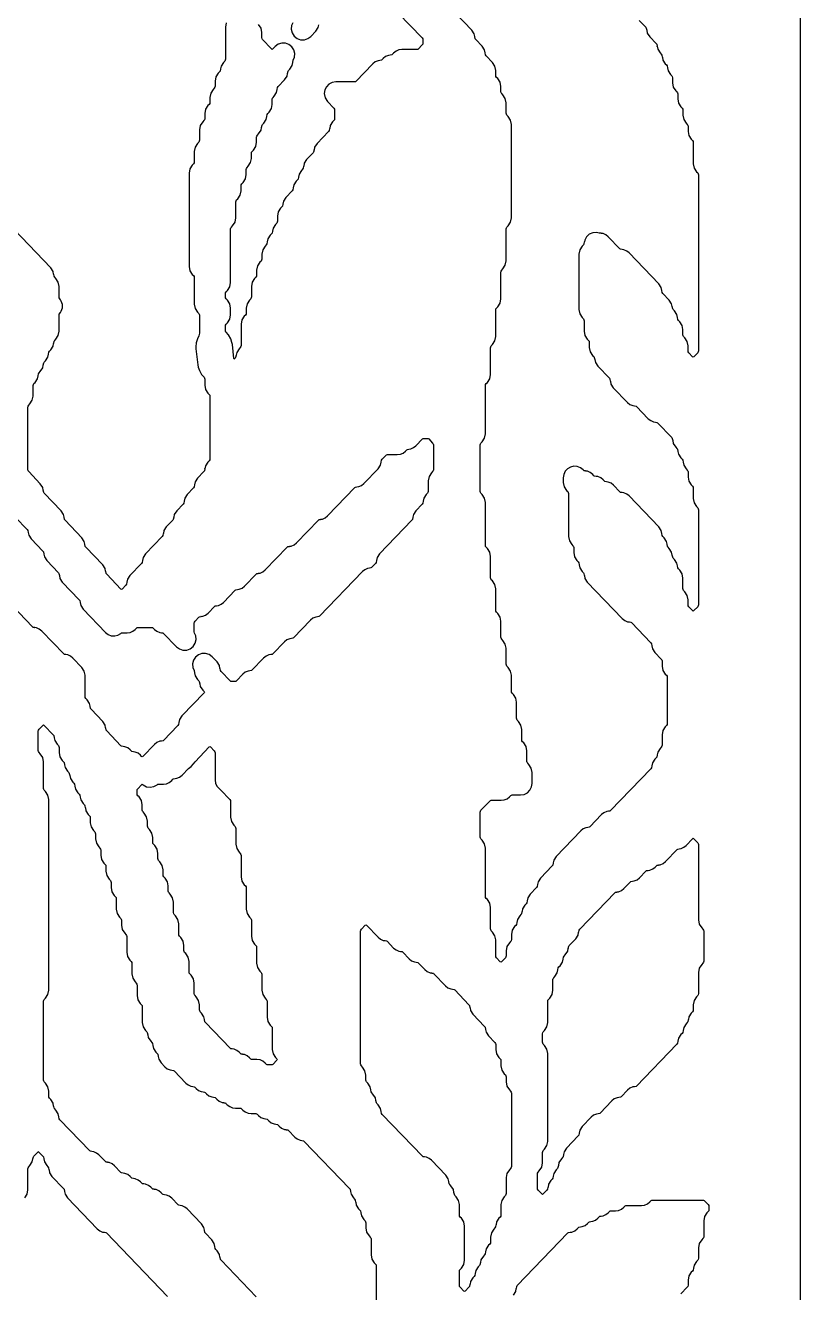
# Model space of a CAD drawing. Header units: millimetres. Extents: x 10 to 410, y 18 to 283.
# Drawn here: x 177.5 to 211.3, y 48.7 to 103.9 of the extents above; entities that cross this region are included whole.
import ezdxf

# ---------------------------------------------------------------- set-up
doc = ezdxf.new("R2010")
doc.units = ezdxf.units.MM
doc.layers.add('CUT', color=1, linetype='Continuous')

msp = doc.modelspace()

# ---------------------------------------------------------------- linework, layer by layer
at = {"layer": 'CUT'}
for points in [[(190.134, 21), (198.134, 21), (198.134, 24), (211.2679, 24), (211.2679, 144), (198.134, 144), (198.134, 147), (190.134, 147), (190.134, 144), (169.134, 144), (169.134, 147), (161.134, 147), (161.134, 144), (148, 144), (148, 24), (161.134, 24), (161.134, 21), (169.134, 21), (169.134, 24), (190.134, 24)], [(182.7628, 70.7107), (182.9245, 70.6861), (183.0854, 70.715), (183.2284, 70.7943), (183.2599, 70.8192), (183.2917, 70.8235), (183.4984, 70.8235), (183.6309, 70.8414), (183.7539, 70.8937), (183.8586, 70.9768), (183.9143, 71.0346), (183.9394, 71.0545), (184.0045, 71.0633), (184.0041, 71.0659), (184.0839, 71.0767), (184.2069, 71.129), (184.3116, 71.2121), (184.5939, 71.5052), (184.6512, 71.5507), (184.7154, 71.5901), (184.8133, 71.701), (184.877, 71.7993), (185.4952, 72.4415), (185.5232, 72.4625), (185.5511, 72.4415), (185.7164, 72.2699), (185.741, 72.2318), (185.7497, 72.1872), (185.7497, 71.0038), (185.772, 70.8559), (185.8371, 70.7213), (185.9391, 70.612), (185.9995, 70.5641), (186.3959, 70.1523), (186.4206, 70.1142), (186.4292, 70.0696), (186.4292, 69.378), (186.4655, 69.1911), (186.569, 69.0313), (186.6224, 68.9758), (186.6471, 68.9377), (186.6557, 68.8931), (186.6557, 68.2016), (186.692, 68.0146), (186.7955, 67.8548), (186.8489, 67.7993), (186.8736, 67.7612), (186.8822, 67.7167), (186.8822, 66.7898), (186.9185, 66.6029), (187.022, 66.443), (187.0754, 66.3876), (187.1001, 66.3495), (187.1087, 66.3049), (187.1087, 65.378), (187.145, 65.1911), (187.2485, 65.0313), (187.3019, 64.9758), (187.3266, 64.9377), (187.3352, 64.8931), (187.3352, 64.2016), (187.3715, 64.0146), (187.475, 63.8548), (187.5284, 63.7993), (187.5531, 63.7612), (187.5618, 63.7167), (187.5618, 63.0251), (187.598, 62.8381), (187.7015, 62.6783), (187.7549, 62.6228), (187.7796, 62.5848), (187.7883, 62.5402), (187.7883, 61.8486), (187.8245, 61.6617), (187.928, 61.5019), (187.9814, 61.4464), (188.0061, 61.4083), (188.0148, 61.3637), (188.0148, 60.6721), (188.051, 60.4852), (188.1546, 60.3254), (188.208, 60.2699), (188.2326, 60.2318), (188.2413, 60.1872), (188.2413, 59.2604), (188.2775, 59.0734), (188.3811, 58.9136), (188.4412, 58.8512), (188.4606, 58.8235), (188.4412, 58.7959), (188.2646, 58.6124), (188.2395, 58.5925), (188.2077, 58.5882), (188.0483, 58.5882), (188.0166, 58.5925), (187.9915, 58.6124), (187.9358, 58.6703), (187.831, 58.7533), (187.708, 58.8057), (187.5756, 58.8235), (187.3688, 58.8235), (187.3371, 58.8278), (187.312, 58.8477), (187.2563, 58.9056), (187.1515, 58.9886), (187.0285, 59.041), (186.9487, 59.0517), (186.9491, 59.0543), (186.8841, 59.0631), (186.8589, 59.083), (186.8032, 59.1409), (186.6985, 59.2239), (186.5755, 59.2763), (186.4957, 59.287), (186.496, 59.2896), (186.431, 59.2984), (186.4059, 59.3183), (185.33, 60.436), (185.3053, 60.4741), (185.2875, 60.5658), (185.2849, 60.5653), (185.2604, 60.6913), (185.1569, 60.8511), (185.1035, 60.9066), (185.0788, 60.9447), (185.0702, 60.9892), (185.0702, 61.2102), (185.0339, 61.3971), (184.9304, 61.557), (184.877, 61.6124), (184.8523, 61.6505), (184.8437, 61.6951), (184.8437, 62.1514), (184.8074, 62.3383), (184.7039, 62.4981), (184.6505, 62.5536), (184.6258, 62.5917), (184.6172, 62.6363), (184.6172, 63.0926), (184.5809, 63.2795), (184.4774, 63.4393), (184.424, 63.4948), (184.3993, 63.5329), (184.3906, 63.5775), (184.3906, 63.7984), (184.3544, 63.9854), (184.2509, 64.1452), (184.1975, 64.2007), (184.1728, 64.2388), (184.1641, 64.2833), (184.1641, 64.7396), (184.1279, 64.9266), (184.0243, 65.0864), (183.9709, 65.1419), (183.9463, 65.18), (183.9376, 65.2245), (183.9376, 65.6808), (183.9014, 65.8677), (183.7978, 66.0276), (183.7444, 66.083), (183.7198, 66.1211), (183.7111, 66.1657), (183.7111, 66.3867), (183.6749, 66.5736), (183.5713, 66.7334), (183.5179, 66.7889), (183.4933, 66.827), (183.4846, 66.8716), (183.4846, 67.0926), (183.4483, 67.2795), (183.3448, 67.4393), (183.2914, 67.4948), (183.2667, 67.5329), (183.2581, 67.5775), (183.2581, 67.7984), (183.2218, 67.9854), (183.1183, 68.1452), (183.0649, 68.2007), (183.0402, 68.2388), (183.0316, 68.2833), (183.0316, 68.5043), (182.9953, 68.6913), (182.8918, 68.8511), (182.8384, 68.9066), (182.8137, 68.9447), (182.8051, 68.9892), (182.8051, 69.2102), (182.7688, 69.3971), (182.6653, 69.557), (182.6119, 69.6124), (182.5872, 69.6505), (182.5786, 69.6951), (182.5786, 69.9161), (182.5423, 70.103), (182.4388, 70.2629), (182.3854, 70.3183), (182.3607, 70.3564), (182.3521, 70.401), (182.3521, 70.5402), (182.3607, 70.5848), (182.3854, 70.6228), (182.5506, 70.7945), (182.5786, 70.8155), (182.6178, 70.7861)], [(199.8265, 53.1419), (199.8018, 53.18), (199.7932, 53.2245), (199.7932, 53.8343), (199.8018, 53.8789), (199.8265, 53.917), (199.8799, 53.9724), (199.9834, 54.1323), (200.0197, 54.3192), (200.0197, 54.7755), (200.0283, 54.82), (200.053, 54.8581), (200.1064, 54.9136), (200.2099, 55.0734), (200.2462, 55.2604), (200.2462, 59.0926), (200.2099, 59.2795), (200.1064, 59.4393), (200.053, 59.4948), (200.0283, 59.5329), (200.0197, 59.5775), (200.0197, 59.952), (200.0283, 59.9965), (200.053, 60.0346), (200.1064, 60.0901), (200.2099, 60.2499), (200.2462, 60.4369), (200.2462, 61.3637), (200.2548, 61.4083), (200.2795, 61.4464), (200.3329, 61.5019), (200.4364, 61.6617), (200.4727, 61.8486), (200.4727, 62.3049), (200.4814, 62.3495), (200.506, 62.3876), (200.5594, 62.443), (200.663, 62.6029), (200.6874, 62.7288), (200.6901, 62.7283), (200.7079, 62.82), (200.7325, 62.8581), (200.7859, 62.9136), (200.8895, 63.0734), (200.9139, 63.1994), (200.9166, 63.1989), (200.9344, 63.2906), (200.959, 63.3287), (201.0124, 63.3842), (201.116, 63.544), (201.1404, 63.67), (201.1431, 63.6695), (201.1609, 63.7612), (201.1856, 63.7993), (201.4655, 64.0901), (201.569, 64.2499), (201.5934, 64.3759), (201.5961, 64.3754), (201.6139, 64.4671), (201.6386, 64.5052), (203.1675, 66.0935), (203.1926, 66.1134), (203.2576, 66.1221), (203.2573, 66.1248), (203.3371, 66.1355), (203.4601, 66.1878), (203.5648, 66.2709), (203.847, 66.5641), (203.8722, 66.584), (203.9372, 66.5927), (203.9368, 66.5953), (204.0166, 66.6061), (204.1396, 66.6584), (204.2444, 66.7415), (204.5266, 67.0346), (204.5517, 67.0545), (204.6167, 67.0633), (204.6163, 67.0659), (204.6961, 67.0767), (204.8191, 67.129), (204.9239, 67.2121), (204.9796, 67.2699), (205.0047, 67.2898), (205.0697, 67.2986), (205.0694, 67.3012), (205.1491, 67.312), (205.2721, 67.3643), (205.3769, 67.4474), (205.8856, 67.9758), (205.9107, 67.9957), (205.9757, 68.0045), (205.9754, 68.0071), (206.0552, 68.0179), (206.1782, 68.0702), (206.2829, 68.1532), (206.5605, 68.4415), (206.5884, 68.4625), (206.6164, 68.4415), (206.7816, 68.2699), (206.8063, 68.2318), (206.8149, 68.1872), (206.8149, 64.9074), (206.8512, 64.7205), (206.9547, 64.5607), (207.0081, 64.5052), (207.0328, 64.4671), (207.0414, 64.4225), (207.0414, 63.1069), (207.0328, 63.0623), (207.0081, 63.0242), (206.9547, 62.9687), (206.8512, 62.8089), (206.8149, 62.622), (206.8149, 61.6951), (206.8063, 61.6505), (206.7816, 61.6124), (206.7282, 61.557), (206.6247, 61.3971), (206.5884, 61.2102), (206.5884, 60.9892), (206.5798, 60.9447), (206.5551, 60.9066), (206.5017, 60.8511), (206.3982, 60.6913), (206.3737, 60.5653), (206.3711, 60.5658), (206.3533, 60.4741), (206.3286, 60.436), (206.2752, 60.3805), (206.1717, 60.2207), (206.1472, 60.0947), (206.1446, 60.0952), (206.1268, 60.0035), (206.1021, 59.9654), (206.0487, 59.9099), (205.9452, 59.7501), (205.9207, 59.6241), (205.9181, 59.6246), (205.9003, 59.5329), (205.8756, 59.4948), (204.1201, 57.6712), (204.095, 57.6513), (204.03, 57.6426), (204.0304, 57.64), (203.9506, 57.6292), (203.8276, 57.5769), (203.7228, 57.4938), (203.4406, 57.2007), (203.4155, 57.1808), (203.3505, 57.172), (203.3508, 57.1694), (203.271, 57.1586), (203.148, 57.1063), (203.0433, 57.0232), (202.5346, 56.4948), (202.5095, 56.4749), (202.4444, 56.4661), (202.4448, 56.4635), (202.365, 56.4527), (202.242, 56.4004), (202.1373, 56.3174), (201.745, 55.9099), (201.6415, 55.7501), (201.6171, 55.6241), (201.6144, 55.6246), (201.5966, 55.5329), (201.5719, 55.4948), (201.0655, 54.9687), (200.962, 54.8089), (200.9375, 54.6829), (200.9349, 54.6834), (200.9171, 54.5917), (200.8924, 54.5536), (200.839, 54.4981), (200.7355, 54.3383), (200.711, 54.2123), (200.7084, 54.2129), (200.6906, 54.1211), (200.6659, 54.083), (200.6125, 54.0276), (200.509, 53.8677), (200.4845, 53.7418), (200.4819, 53.7423), (200.4641, 53.6505), (200.4394, 53.6124), (200.386, 53.557), (200.2825, 53.3971), (200.258, 53.2712), (200.2554, 53.2717), (200.2376, 53.18), (200.2129, 53.1419), (200.0476, 52.9702), (200.0197, 52.9492), (199.9917, 52.9702)], [(192.8504, 64.1532), (192.9552, 64.0702), (193.0782, 64.0179), (193.158, 64.0071), (193.1576, 64.0045), (193.2226, 63.9957), (193.2477, 63.9758), (193.53, 63.6826), (193.6347, 63.5996), (193.7577, 63.5473), (193.8375, 63.5365), (193.8371, 63.5339), (193.9022, 63.5251), (193.9273, 63.5052), (194.2095, 63.2121), (194.3142, 63.129), (194.4372, 63.0767), (194.517, 63.0659), (194.5167, 63.0633), (194.5817, 63.0545), (194.6068, 63.0346), (194.889, 62.7415), (194.9937, 62.6584), (195.1167, 62.6061), (195.1965, 62.5953), (195.1962, 62.5927), (195.2612, 62.584), (195.2863, 62.5641), (195.795, 62.0356), (195.8998, 61.9525), (196.0228, 61.9002), (196.1026, 61.8895), (196.1022, 61.8868), (196.1672, 61.8781), (196.1923, 61.8582), (196.8153, 61.2111), (196.8399, 61.173), (196.8577, 61.0813), (196.8604, 61.0818), (196.8848, 60.9558), (196.9884, 60.796), (197.4948, 60.2699), (197.5195, 60.2318), (197.5373, 60.1401), (197.5399, 60.1406), (197.5644, 60.0146), (197.6679, 59.8548), (197.9478, 59.564), (197.9725, 59.5259), (197.9811, 59.4814), (197.9811, 59.2604), (198.0174, 59.0734), (198.1209, 58.9136), (198.1743, 58.8581), (198.199, 58.82), (198.2076, 58.7755), (198.2076, 58.5545), (198.2439, 58.3676), (198.3474, 58.2077), (198.4008, 58.1523), (198.4255, 58.1142), (198.4341, 58.0696), (198.4341, 57.8486), (198.4704, 57.6617), (198.5739, 57.5019), (198.6273, 57.4464), (198.652, 57.4083), (198.6606, 57.3637), (198.6606, 54.1657), (198.652, 54.1211), (198.6273, 54.083), (198.5739, 54.0276), (198.4704, 53.8677), (198.4341, 53.6808), (198.4341, 52.9892), (198.4255, 52.9447), (198.4008, 52.9066), (198.3474, 52.8511), (198.2439, 52.6913), (198.2076, 52.5043), (198.2076, 52.048), (198.199, 52.0035), (198.1743, 51.9654), (198.1209, 51.9099), (198.0174, 51.7501), (197.9929, 51.6241), (197.9903, 51.6246), (197.9725, 51.5329), (197.9478, 51.4948), (197.8944, 51.4393), (197.7909, 51.2795), (197.7546, 51.0926), (197.7546, 50.8716), (197.746, 50.827), (197.7213, 50.7889), (197.6679, 50.7334), (197.5644, 50.5736), (197.5399, 50.4476), (197.5373, 50.4482), (197.5195, 50.3564), (197.4948, 50.3183), (197.4414, 50.2629), (197.3379, 50.103), (197.3134, 49.977), (197.3107, 49.9776), (197.293, 49.8858), (197.2683, 49.8477), (197.2149, 49.7923), (197.1114, 49.6324), (197.0869, 49.5065), (197.0842, 49.507), (197.0664, 49.4152), (197.0418, 49.3772), (196.9884, 49.3217), (196.8848, 49.1619), (196.8604, 49.0359), (196.8577, 49.0364), (196.8399, 48.9447), (196.8153, 48.9066), (196.65, 48.7349), (196.6221, 48.714), (196.5941, 48.7349), (196.4289, 48.9066), (196.4042, 48.9447), (196.3956, 48.9892), (196.3956, 49.599), (196.4042, 49.6436), (196.4289, 49.6817), (196.4823, 49.7371), (196.5858, 49.897), (196.6221, 50.0839), (196.6221, 51.5631), (196.5858, 51.7501), (196.4823, 51.9099), (196.4289, 51.9654), (196.4042, 52.0035), (196.3956, 52.048), (196.3956, 52.5043), (196.3593, 52.6913), (196.2558, 52.8511), (196.2024, 52.9066), (196.1777, 52.9447), (196.1599, 53.0364), (196.1572, 53.0359), (196.1328, 53.1619), (196.0293, 53.3217), (195.9759, 53.3772), (195.9512, 53.4152), (195.9334, 53.507), (195.9307, 53.5065), (195.9063, 53.6324), (195.8028, 53.7923), (195.184, 54.435), (195.0793, 54.518), (194.9563, 54.5704), (194.8765, 54.5811), (194.8768, 54.5837), (194.8118, 54.5925), (194.7867, 54.6124), (193.0313, 56.436), (193.0066, 56.4741), (192.9888, 56.5658), (192.9861, 56.5653), (192.9617, 56.6913), (192.8582, 56.8511), (192.8048, 56.9066), (192.7801, 56.9447), (192.7623, 57.0364), (192.7596, 57.0359), (192.7352, 57.1619), (192.6317, 57.3217), (192.5783, 57.3772), (192.5536, 57.4152), (192.5358, 57.507), (192.5331, 57.5065), (192.5087, 57.6324), (192.4051, 57.7923), (192.3517, 57.8477), (192.3271, 57.8858), (192.3184, 57.9304), (192.3184, 58.1514), (192.2822, 58.3383), (192.1786, 58.4981), (192.1252, 58.5536), (192.1006, 58.5917), (192.0919, 58.6363), (192.0919, 64.4225), (192.1006, 64.4671), (192.1252, 64.5052), (192.2905, 64.6768), (192.3184, 64.6978), (192.3464, 64.6768)]]:
    msp.add_lwpolyline(points, close=True, dxfattribs=at)
for points in [[(192.6847, 105.5019), (194.7767, 103.3287), (194.8014, 103.2906), (194.81, 103.2461), (194.81, 103.1069), (194.8014, 103.0623), (194.7767, 103.0242), (194.6068, 102.8477), (194.5817, 102.8278), (194.5499, 102.8235), (193.8902, 102.8235), (193.7577, 102.8057), (193.6347, 102.7533), (193.53, 102.6703), (193.4742, 102.6124), (193.4491, 102.5925), (193.3841, 102.5837), (193.3845, 102.5811), (193.3047, 102.5704), (193.1817, 102.518), (193.0769, 102.435), (193.0212, 102.3771), (192.9961, 102.3572), (192.9311, 102.3485), (192.9315, 102.3458), (192.8517, 102.3351), (192.7287, 102.2827), (192.6239, 102.1997), (191.8887, 101.4359), (191.8636, 101.416), (191.8318, 101.4118), (191.0064, 101.4118), (190.8518, 101.3873), (190.7125, 101.3163), (190.6018, 101.2057), (190.5308, 101.0663), (190.5064, 100.9118), (190.5064, 100.9074), (190.5426, 100.7205), (190.6461, 100.5607), (190.9261, 100.2699), (190.9507, 100.2318), (190.9594, 100.1872), (190.9594, 99.8128), (190.9507, 99.7682), (190.9261, 99.7301), (190.8727, 99.6746), (190.7691, 99.5148), (190.7447, 99.3888), (190.742, 99.3893), (190.7242, 99.2976), (190.6995, 99.2595), (190.1931, 98.7334), (190.0896, 98.5736), (190.0652, 98.4476), (190.0625, 98.4482), (190.0447, 98.3564), (190.02, 98.3183), (189.7401, 98.0276), (189.6366, 97.8677), (189.6121, 97.7418), (189.6095, 97.7423), (189.5917, 97.6505), (189.567, 97.6124), (189.5136, 97.557), (189.4101, 97.3971), (189.3856, 97.2712), (189.383, 97.2717), (189.3652, 97.18), (189.3405, 97.1419), (189.2871, 97.0864), (189.1836, 96.9266), (189.1591, 96.8006), (189.1565, 96.8011), (189.1387, 96.7094), (189.114, 96.6713), (188.8341, 96.3805), (188.7306, 96.2207), (188.7061, 96.0947), (188.7034, 96.0952), (188.6857, 96.0035), (188.661, 95.9654), (188.6076, 95.9099), (188.504, 95.7501), (188.4678, 95.5631), (188.4678, 95.3422), (188.4591, 95.2976), (188.4345, 95.2595), (188.3811, 95.204), (188.2775, 95.0442), (188.2531, 94.9182), (188.2504, 94.9187), (188.2326, 94.827), (188.208, 94.7889), (188.1546, 94.7334), (188.051, 94.5736), (188.0266, 94.4476), (188.0239, 94.4482), (188.0061, 94.3564), (187.9814, 94.3183), (187.928, 94.2629), (187.8245, 94.103), (187.7883, 93.9161), (187.7883, 93.6951), (187.7796, 93.6505), (187.7549, 93.6124), (187.7015, 93.557), (187.598, 93.3971), (187.5618, 93.2102), (187.5618, 92.9892), (187.5531, 92.9447), (187.5284, 92.9066), (187.475, 92.8511), (187.3715, 92.6913), (187.3352, 92.5043), (187.3352, 92.048), (187.3266, 92.0035), (187.3019, 91.9654), (187.2485, 91.9099), (187.145, 91.7501), (187.1087, 91.5631), (187.1087, 91.3422), (187.1001, 91.2976), (187.0754, 91.2595), (187.022, 91.204), (186.9185, 91.0442), (186.8822, 90.8573), (186.8822, 89.9304), (186.8736, 89.8858), (186.8489, 89.8477), (186.7955, 89.7923), (186.692, 89.6324), (186.6675, 89.5065), (186.6649, 89.507), (186.6471, 89.4152), (186.6224, 89.3772), (186.6069, 89.3611), (186.5826, 89.3428), (186.5741, 89.3721), (186.5029, 89.969), (186.4818, 90.0647), (186.4311, 90.2201), (186.3357, 90.3902), (186.2315, 90.5119), (186.2101, 90.5483), (186.2027, 90.5899), (186.2027, 90.7755), (186.2113, 90.82), (186.236, 90.8581), (186.2894, 90.9136), (186.393, 91.0734), (186.4292, 91.2604), (186.4292, 91.5631), (186.393, 91.7501), (186.2894, 91.9099), (186.236, 91.9654), (186.2113, 92.0035), (186.2027, 92.048), (186.2027, 92.1872), (186.2113, 92.2318), (186.236, 92.2699), (186.2894, 92.3254), (186.393, 92.4852), (186.4292, 92.6721), (186.4292, 95.0108), (186.4379, 95.0553), (186.4625, 95.0934), (186.5159, 95.1489), (186.6195, 95.3087), (186.6557, 95.4957), (186.6557, 96.1872), (186.6644, 96.2318), (186.689, 96.2699), (186.7424, 96.3254), (186.846, 96.4852), (186.8822, 96.6721), (186.8822, 96.8931), (186.8909, 96.9377), (186.9156, 96.9758), (186.969, 97.0313), (187.0725, 97.1911), (187.1087, 97.378), (187.1087, 97.599), (187.1174, 97.6436), (187.1421, 97.6817), (187.1955, 97.7371), (187.299, 97.897), (187.3352, 98.0839), (187.3352, 98.3049), (187.3439, 98.3495), (187.3686, 98.3876), (187.422, 98.443), (187.5255, 98.6029), (187.5618, 98.7898), (187.5618, 99.0108), (187.5704, 99.0553), (187.5951, 99.0934), (187.6485, 99.1489), (187.752, 99.3087), (187.7764, 99.4347), (187.7791, 99.4342), (187.7969, 99.5259), (187.8216, 99.564), (187.875, 99.6195), (187.9785, 99.7793), (188.0029, 99.9053), (188.0056, 99.9048), (188.0234, 99.9965), (188.0481, 100.0346), (188.1015, 100.0901), (188.205, 100.2499), (188.2413, 100.4369), (188.2413, 100.6578), (188.2499, 100.7024), (188.2746, 100.7405), (188.328, 100.796), (188.4315, 100.9558), (188.456, 101.0818), (188.4586, 101.0813), (188.4764, 101.173), (188.5011, 101.2111), (188.781, 101.5019), (188.8845, 101.6617), (188.909, 101.7877), (188.9117, 101.7871), (188.9294, 101.8789), (188.9541, 101.917), (189.0075, 101.9724), (189.111, 102.1323), (189.1355, 102.2582), (189.1382, 102.2577), (189.1583, 102.3615), (189.2122, 102.4853), (189.2258, 102.6479), (189.1863, 102.8062), (189.0979, 102.9434), (188.9701, 103.0448), (188.8164, 103.0996), (188.6533, 103.102), (188.498, 103.0518), (188.3672, 102.9543), (188.2692, 102.8526), (188.2413, 102.8316), (188.2133, 102.8526), (187.8216, 103.2595), (187.7969, 103.2976), (187.7883, 103.3422), (187.7883, 103.5631), (187.752, 103.7501), (187.6485, 103.9099)], [(204.2366, 104.0901), (204.5165, 103.7993), (204.5412, 103.7612), (204.559, 103.6695), (204.5617, 103.67), (204.5861, 103.544), (204.6896, 103.3842), (204.9695, 103.0934), (204.9942, 103.0553), (205.012, 102.9636), (205.0147, 102.9641), (205.0391, 102.8381), (205.1427, 102.6783), (205.1961, 102.6228), (205.2207, 102.5848), (205.2385, 102.493), (205.2412, 102.4935), (205.2656, 102.3676), (205.3692, 102.2077), (205.4226, 102.1523), (205.4472, 102.1142), (205.465, 102.0224), (205.4677, 102.023), (205.4921, 101.897), (205.5957, 101.7371), (205.6491, 101.6817), (205.6737, 101.6436), (205.6824, 101.599), (205.6824, 101.378), (205.7187, 101.1911), (205.8222, 101.0313), (205.8756, 100.9758), (205.9003, 100.9377), (205.9089, 100.8931), (205.9089, 100.6721), (205.9452, 100.4852), (206.0487, 100.3254), (206.1021, 100.2699), (206.1268, 100.2318), (206.1354, 100.1872), (206.1354, 99.9663), (206.1717, 99.7793), (206.2752, 99.6195), (206.3286, 99.564), (206.3533, 99.5259), (206.3619, 99.4814), (206.3619, 99.2604), (206.3982, 99.0734), (206.5017, 98.9136), (206.5551, 98.8581), (206.5798, 98.82), (206.5884, 98.7755), (206.5884, 97.8486), (206.6247, 97.6617), (206.7282, 97.5019), (206.7816, 97.4464), (206.8063, 97.4083), (206.8149, 97.3637), (206.8149, 89.6951), (206.8063, 89.6505), (206.7816, 89.6124), (206.6164, 89.4408), (206.5884, 89.4198), (206.5605, 89.4408), (206.3952, 89.6124), (206.3706, 89.6505), (206.3619, 89.6951), (206.3619, 89.9161), (206.3257, 90.103), (206.2221, 90.2629), (206.1687, 90.3183), (206.1441, 90.3564), (206.1354, 90.401), (206.1354, 90.622), (206.0991, 90.8089), (205.9956, 90.9687), (205.9422, 91.0242), (205.9175, 91.0623), (205.8998, 91.154), (205.8971, 91.1535), (205.8726, 91.2795), (205.7691, 91.4393), (205.7157, 91.4948), (205.691, 91.5329), (205.6732, 91.6246), (205.6706, 91.6241), (205.6461, 91.7501), (205.5426, 91.9099), (205.2627, 92.2007), (205.238, 92.2388), (205.2202, 92.3305), (205.2176, 92.33), (205.1931, 92.456), (205.0896, 92.6158), (203.7913, 93.9644), (203.6866, 94.0475), (203.5636, 94.0998), (203.4838, 94.1105), (203.4841, 94.1132), (203.4191, 94.1219), (203.394, 94.1418), (202.8853, 94.6703), (202.7806, 94.7533), (202.6576, 94.8057), (202.5778, 94.8164), (202.5781, 94.819), (202.4869, 94.8313), (202.3684, 94.8601), (202.2054, 94.8452), (202.056, 94.7785), (201.936, 94.6671), (201.8585, 94.5229), (201.846, 94.4472), (201.8409, 94.4482), (201.8231, 94.3564), (201.7984, 94.3183), (201.745, 94.2629), (201.6415, 94.103), (201.6052, 93.9161), (201.6052, 91.4957), (201.6415, 91.3087), (201.745, 91.1489), (201.7984, 91.0934), (201.8231, 91.0553), (201.8318, 91.0108), (201.8318, 90.5545), (201.868, 90.3676), (201.9715, 90.2077), (202.0249, 90.1523), (202.0496, 90.1142), (202.0583, 90.0696), (202.0583, 89.8486), (202.0945, 89.6617), (202.1981, 89.5019), (202.2515, 89.4464), (202.2761, 89.4083), (202.2939, 89.3166), (202.2966, 89.3171), (202.321, 89.1911), (202.4246, 89.0313), (202.931, 88.5052), (202.9557, 88.4671), (202.9734, 88.3754), (202.9761, 88.3759), (203.0006, 88.2499), (203.1041, 88.0901), (203.7228, 87.4474), (203.8276, 87.3643), (203.9506, 87.312), (204.0304, 87.3012), (204.03, 87.2986), (204.095, 87.2898), (204.1201, 87.2699), (204.6288, 86.7415), (204.7336, 86.6584), (204.8566, 86.6061), (204.9364, 86.5953), (204.936, 86.5927), (205.001, 86.584), (205.0261, 86.5641), (205.6491, 85.917), (205.6737, 85.8789), (205.6915, 85.7871), (205.6942, 85.7877), (205.7187, 85.6617), (205.8222, 85.5019), (205.8756, 85.4464), (205.9003, 85.4083), (205.9181, 85.3166), (205.9207, 85.3171), (205.9452, 85.1911), (206.0487, 85.0313), (206.1021, 84.9758), (206.1268, 84.9377), (206.1446, 84.846), (206.1472, 84.8465), (206.1717, 84.7205), (206.2752, 84.5607), (206.3286, 84.5052), (206.3533, 84.4671), (206.3619, 84.4225), (206.3619, 84.2016), (206.3982, 84.0146), (206.5017, 83.8548), (206.5551, 83.7993), (206.5798, 83.7612), (206.5884, 83.7167), (206.5884, 83.2604), (206.6247, 83.0734), (206.7282, 82.9136), (206.7816, 82.8581), (206.8063, 82.82), (206.8149, 82.7755), (206.8149, 78.6363), (206.8063, 78.5917), (206.7816, 78.5536), (206.6164, 78.382), (206.5884, 78.361), (206.5605, 78.382), (206.3952, 78.5536), (206.3706, 78.5917), (206.3619, 78.6363), (206.3619, 78.8573), (206.3257, 79.0442), (206.2221, 79.204), (206.1687, 79.2595), (206.1441, 79.2976), (206.1354, 79.3422), (206.1354, 79.7984), (206.0991, 79.9854), (205.9956, 80.1452), (205.9422, 80.2007), (205.9175, 80.2388), (205.8998, 80.3305), (205.8971, 80.33), (205.8726, 80.456), (205.7691, 80.6158), (205.7157, 80.6713), (205.691, 80.7094), (205.6732, 80.8011), (205.6706, 80.8006), (205.6461, 80.9266), (205.5426, 81.0864), (205.4892, 81.1419), (205.4645, 81.18), (205.4467, 81.2717), (205.4441, 81.2712), (205.4196, 81.3971), (205.3161, 81.557), (205.2627, 81.6124), (205.238, 81.6505), (205.2202, 81.7423), (205.2176, 81.7418), (205.1931, 81.8677), (205.0896, 82.0276), (203.7913, 83.3762), (203.6866, 83.4592), (203.5636, 83.5115), (203.4838, 83.5223), (203.4841, 83.5249), (203.4191, 83.5337), (203.394, 83.5536), (203.1118, 83.8468), (203.0071, 83.9298), (202.8841, 83.9821), (202.8043, 83.9929), (202.8046, 83.9955), (202.7396, 84.0043), (202.7145, 84.0242), (202.6588, 84.0821), (202.5541, 84.1651), (202.4311, 84.2174), (202.3513, 84.2282), (202.3516, 84.2308), (202.2866, 84.2396), (202.2615, 84.2595), (202.2058, 84.3174), (202.101, 84.4004), (201.978, 84.4527), (201.8982, 84.4635), (201.8986, 84.4661), (201.8336, 84.4749), (201.8085, 84.4948), (201.7859, 84.5182), (201.6687, 84.6084), (201.5303, 84.6604), (201.3826, 84.6696), (201.2388, 84.6352), (201.1113, 84.5602), (201.0113, 84.4512), (200.9476, 84.3177), (200.9257, 84.1714), (200.9257, 83.9663), (200.962, 83.7793), (201.0655, 83.6195), (201.1189, 83.564), (201.1436, 83.5259), (201.1522, 83.4814), (201.1522, 81.6133), (201.1885, 81.4264), (201.292, 81.2666), (201.3454, 81.2111), (201.3701, 81.173), (201.3787, 81.1284), (201.3787, 80.9074), (201.415, 80.7205), (201.5185, 80.5607), (201.5719, 80.5052), (201.5966, 80.4671), (201.6144, 80.3754), (201.6171, 80.3759), (201.6415, 80.2499), (201.745, 80.0901), (201.7984, 80.0346), (201.8231, 79.9965), (201.8409, 79.9048), (201.8436, 79.9053), (201.868, 79.7793), (201.9715, 79.6195), (203.4963, 78.0356), (203.6011, 77.9525), (203.7241, 77.9002), (203.8038, 77.8895), (203.8035, 77.8868), (203.8685, 77.8781), (203.8936, 77.8582), (204.743, 76.9758), (204.7677, 76.9377), (204.7855, 76.846), (204.7882, 76.8465), (204.8126, 76.7205), (204.9161, 76.5607), (205.1961, 76.2699), (205.2207, 76.2318), (205.2294, 76.1872), (205.2294, 75.9663), (205.2656, 75.7793), (205.3692, 75.6195), (205.4226, 75.564), (205.4472, 75.5259), (205.4559, 75.4814), (205.4559, 73.4598), (205.4472, 73.4152), (205.4226, 73.3772), (205.3692, 73.3217), (205.2656, 73.1619), (205.2294, 72.9749), (205.2294, 72.5186), (205.2207, 72.4741), (205.1961, 72.436), (205.1427, 72.3805), (205.0391, 72.2207), (205.0147, 72.0947), (205.012, 72.0952), (204.9942, 72.0035), (204.9695, 71.9654), (204.9161, 71.9099), (204.8126, 71.7501), (204.7882, 71.6241), (204.7855, 71.6246), (204.7677, 71.5329), (204.743, 71.4948), (202.9876, 69.6712), (202.9625, 69.6513), (202.8975, 69.6426), (202.8978, 69.64), (202.818, 69.6292), (202.695, 69.5769), (202.5903, 69.4938), (202.0815, 68.9654), (202.0564, 68.9455), (201.9914, 68.9367), (201.9918, 68.9341), (201.912, 68.9233), (201.789, 68.871), (201.6842, 68.7879), (200.6125, 67.6746), (200.509, 67.5148), (200.4845, 67.3888), (200.4819, 67.3893), (200.4641, 67.2976), (200.4394, 67.2595), (199.933, 66.7334), (199.8294, 66.5736), (199.805, 66.4476), (199.8023, 66.4482), (199.7845, 66.3564), (199.7599, 66.3183), (199.48, 66.0276), (199.3764, 65.8677), (199.352, 65.7418), (199.3493, 65.7423), (199.3315, 65.6505), (199.3068, 65.6124), (199.2534, 65.557), (199.1499, 65.3971), (199.1255, 65.2712), (199.1228, 65.2717), (199.105, 65.18), (199.0803, 65.1419), (199.0269, 65.0864), (198.9234, 64.9266), (198.899, 64.8006), (198.8963, 64.8011), (198.8785, 64.7094), (198.8538, 64.6713), (198.8004, 64.6158), (198.6969, 64.456), (198.6606, 64.269), (198.6606, 64.048), (198.652, 64.0035), (198.6273, 63.9654), (198.5739, 63.9099), (198.4704, 63.7501), (198.4341, 63.5631), (198.4341, 63.3422), (198.4255, 63.2976), (198.4008, 63.2595), (198.2356, 63.0879), (198.2076, 63.0669), (198.1797, 63.0879), (198.0144, 63.2595), (197.9898, 63.2976), (197.9811, 63.3422), (197.9811, 64.0337), (197.9449, 64.2207), (197.8413, 64.3805), (197.7879, 64.436), (197.7633, 64.4741), (197.7546, 64.5186), (197.7546, 65.4455), (197.7184, 65.6324), (197.6148, 65.7923), (197.5614, 65.8477), (197.5367, 65.8858), (197.5281, 65.9304), (197.5281, 68.0337), (197.4918, 68.2207), (197.3883, 68.3805), (197.3349, 68.436), (197.3102, 68.4741), (197.3016, 68.5186), (197.3016, 69.599), (197.3102, 69.6436), (197.3349, 69.6817), (197.7313, 70.0935), (197.7564, 70.1134), (197.7882, 70.1176), (198.2214, 70.1176), (198.3539, 70.1355), (198.4769, 70.1878), (198.5817, 70.2709), (198.6374, 70.3288), (198.6625, 70.3487), (198.6942, 70.3529), (199.0667, 70.3529), (199.2212, 70.3774), (199.3606, 70.4484), (199.4712, 70.559), (199.5422, 70.6984), (199.5667, 70.8529), (199.5667, 71.3279), (199.5304, 71.5148), (199.4269, 71.6746), (199.3735, 71.7301), (199.3488, 71.7682), (199.3402, 71.8128), (199.3402, 72.269), (199.3039, 72.456), (199.2004, 72.6158), (199.147, 72.6713), (199.1223, 72.7094), (199.1137, 72.7539), (199.1137, 73.2102), (199.0774, 73.3971), (198.9739, 73.557), (198.9205, 73.6124), (198.8958, 73.6505), (198.8872, 73.6951), (198.8872, 74.3867), (198.8509, 74.5736), (198.7474, 74.7334), (198.694, 74.7889), (198.6693, 74.827), (198.6606, 74.8716), (198.6606, 75.5631), (198.6244, 75.7501), (198.5209, 75.9099), (198.4675, 75.9654), (198.4428, 76.0035), (198.4341, 76.048), (198.4341, 76.7396), (198.3979, 76.9266), (198.2944, 77.0864), (198.241, 77.1419), (198.2163, 77.18), (198.2076, 77.2245), (198.2076, 77.9161), (198.1714, 78.103), (198.0678, 78.2629), (198.0144, 78.3183), (197.9898, 78.3564), (197.9811, 78.401), (197.9811, 79.3279), (197.9449, 79.5148), (197.8413, 79.6746), (197.7879, 79.7301), (197.7633, 79.7682), (197.7546, 79.8128), (197.7546, 80.7396), (197.7184, 80.9266), (197.6148, 81.0864), (197.5614, 81.1419), (197.5367, 81.18), (197.5281, 81.2245), (197.5281, 83.0926), (197.4918, 83.2795), (197.3883, 83.4393), (197.3349, 83.4948), (197.3102, 83.5329), (197.3016, 83.5775), (197.3016, 85.599), (197.3102, 85.6436), (197.3349, 85.6817), (197.3883, 85.7371), (197.4918, 85.897), (197.5281, 86.0839), (197.5281, 88.1872), (197.5367, 88.2318), (197.5614, 88.2699), (197.6148, 88.3254), (197.7184, 88.4852), (197.7546, 88.6721), (197.7546, 89.8343), (197.7633, 89.8789), (197.7879, 89.917), (197.8413, 89.9724), (197.9449, 90.1323), (197.9811, 90.3192), (197.9811, 91.4814), (197.9898, 91.5259), (198.0144, 91.564), (198.0678, 91.6195), (198.1714, 91.7793), (198.2076, 91.9663), (198.2076, 93.1284), (198.2163, 93.173), (198.241, 93.2111), (198.2944, 93.2666), (198.3979, 93.4264), (198.4341, 93.6133), (198.4341, 95.0108), (198.4428, 95.0553), (198.4675, 95.0934), (198.5209, 95.1489), (198.6244, 95.3087), (198.6606, 95.4957), (198.6606, 99.5631), (198.6244, 99.7501), (198.5209, 99.9099), (198.4675, 99.9654), (198.4428, 100.0035), (198.4341, 100.048), (198.4341, 100.5043), (198.3979, 100.6913), (198.2944, 100.8511), (198.241, 100.9066), (198.2163, 100.9447), (198.2076, 100.9892), (198.2076, 101.2102), (198.1714, 101.3971), (198.0678, 101.557), (198.0144, 101.6124), (197.9898, 101.6505), (197.9811, 101.6951), (197.9811, 101.9161), (197.9449, 102.103), (197.8413, 102.2629), (197.5614, 102.5536), (197.5367, 102.5917), (197.519, 102.6834), (197.5163, 102.6829), (197.4918, 102.8089), (197.3883, 102.9687), (197.1084, 103.2595), (197.0837, 103.2976), (197.0659, 103.3893), (197.0633, 103.3888), (197.0388, 103.5148), (196.9353, 103.6746), (195.8636, 104.7879)], [(186.239, 103.9854), (186.2027, 103.7984), (186.2027, 102.401), (186.1941, 102.3564), (186.1694, 102.3183), (186.116, 102.2629), (186.0125, 102.103), (185.988, 101.977), (185.9853, 101.9776), (185.9676, 101.8858), (185.9429, 101.8477), (185.8895, 101.7923), (185.786, 101.6324), (185.7497, 101.4455), (185.7497, 101.2245), (185.741, 101.18), (185.7164, 101.1419), (185.663, 101.0864), (185.5594, 100.9266), (185.5232, 100.7396), (185.5232, 100.5186), (185.5145, 100.4741), (185.4899, 100.436), (185.4365, 100.3805), (185.3329, 100.2207), (185.2967, 100.0337), (185.2967, 99.8128), (185.288, 99.7682), (185.2634, 99.7301), (185.21, 99.6746), (185.1064, 99.5148), (185.0702, 99.3279), (185.0702, 98.8716), (185.0615, 98.827), (185.0368, 98.7889), (184.9834, 98.7334), (184.8799, 98.5736), (184.8437, 98.3867), (184.8437, 97.9304), (184.835, 97.8858), (184.8103, 97.8477), (184.7569, 97.7923), (184.6534, 97.6324), (184.6172, 97.4455), (184.6172, 93.378), (184.6534, 93.1911), (184.7569, 93.0313), (184.8103, 92.9758), (184.835, 92.9377), (184.8437, 92.8931), (184.8437, 91.731), (184.8799, 91.544), (184.9834, 91.3842), (185.0368, 91.3287), (185.0615, 91.2906), (185.0702, 91.2461), (185.0702, 90.4693), (185.0434, 90.3576), (184.9776, 90.2281), (184.9248, 90.0403), (184.9122, 89.8774), (184.9142, 89.7794), (184.9965, 89.0898), (185.0176, 88.9941), (185.0682, 88.8387), (185.1637, 88.6686), (185.2678, 88.5469), (185.2892, 88.5105), (185.2967, 88.4689), (185.2967, 88.2016), (185.3329, 88.0146), (185.4365, 87.8548), (185.4899, 87.7993), (185.5145, 87.7612), (185.5232, 87.7167), (185.5232, 84.9892), (185.5145, 84.9447), (185.4899, 84.9066), (185.4365, 84.8511), (185.3329, 84.6913), (185.3085, 84.5653), (185.3058, 84.5658), (185.288, 84.4741), (185.2634, 84.436), (184.9834, 84.1452), (184.8799, 83.9854), (184.8555, 83.8594), (184.8528, 83.8599), (184.835, 83.7682), (184.8103, 83.7301), (184.5304, 83.4393), (184.4269, 83.2795), (184.4025, 83.1535), (184.3998, 83.154), (184.382, 83.0623), (184.3573, 83.0242), (184.0774, 82.7334), (183.9739, 82.5736), (183.9495, 82.4476), (183.9468, 82.4482), (183.929, 82.3564), (183.9043, 82.3183), (183.6244, 82.0276), (183.5209, 81.8677), (183.4964, 81.7418), (183.4938, 81.7423), (183.476, 81.6505), (183.4513, 81.6124), (182.7184, 80.8511), (182.6148, 80.6913), (182.5904, 80.5653), (182.5877, 80.5658), (182.5699, 80.4741), (182.5453, 80.436), (182.0388, 79.9099), (181.9353, 79.7501), (181.9109, 79.6241), (181.9082, 79.6246), (181.8904, 79.5329), (181.8657, 79.4948), (181.7005, 79.3232), (181.6725, 79.3022), (181.6446, 79.3232), (181.0263, 79.9654), (181.0017, 80.0035), (180.9839, 80.0952), (180.9812, 80.0947), (180.9568, 80.2207), (180.8532, 80.3805), (180.1203, 81.1419), (180.0956, 81.18), (180.0778, 81.2717), (180.0752, 81.2712), (180.0507, 81.3971), (179.9472, 81.557), (179.2143, 82.3183), (179.1896, 82.3564), (179.1718, 82.4482), (179.1691, 82.4476), (179.1447, 82.5736), (179.0412, 82.7334), (178.3082, 83.4948), (178.2836, 83.5329), (178.2658, 83.6246), (178.2631, 83.6241), (178.2387, 83.7501), (178.1351, 83.9099), (177.6287, 84.436), (177.604, 84.4741), (177.5954, 84.5186), (177.5954, 87.2461), (177.604, 87.2906), (177.6287, 87.3287), (177.6821, 87.3842), (177.7856, 87.544), (177.8219, 87.731), (177.8219, 88.1872), (177.8306, 88.2318), (177.8552, 88.2699), (177.9086, 88.3254), (178.0122, 88.4852), (178.0366, 88.6112), (178.0393, 88.6107), (178.0571, 88.7024), (178.0817, 88.7405), (178.1351, 88.796), (178.2387, 88.9558), (178.2631, 89.0818), (178.2658, 89.0813), (178.2836, 89.173), (178.3082, 89.2111), (178.3616, 89.2666), (178.4652, 89.4264), (178.4896, 89.5524), (178.4923, 89.5518), (178.5101, 89.6436), (178.5348, 89.6817), (178.5882, 89.7371), (178.6917, 89.897), (178.7161, 90.023), (178.7188, 90.0224), (178.7366, 90.1142), (178.7613, 90.1523), (178.8147, 90.2077), (178.9182, 90.3676), (178.9545, 90.5545), (178.9545, 91.2461), (178.9631, 91.2906), (179.0139, 91.3691), (179.0104, 91.3713), (179.0482, 91.4252), (179.0943, 91.5707), (179.0943, 91.7234), (179.0482, 91.869), (179.0104, 91.9228), (179.0139, 91.9251), (178.9631, 92.0035), (178.9545, 92.048), (178.9545, 92.5043), (178.9182, 92.6913), (178.8147, 92.8511), (178.7613, 92.9066), (178.7366, 92.9447), (178.7188, 93.0364), (178.7161, 93.0359), (178.6917, 93.1619), (178.5882, 93.3217), (175.3636, 96.6713)], [(189.1363, 103.9915), (189.0824, 103.8676), (189.0688, 103.705), (189.1083, 103.5467), (189.1967, 103.4096), (189.3246, 103.3082), (189.4782, 103.2533), (189.6414, 103.2509), (189.7966, 103.3011), (189.9274, 103.3986), (190.1401, 103.6195), (190.2436, 103.7793), (190.268, 103.9053)], [(177.0557, 82.443), (177.5621, 81.917), (177.5868, 81.8789), (177.6046, 81.7871), (177.6072, 81.7877), (177.6317, 81.6617), (177.7352, 81.5019), (178.2416, 80.9758), (178.2663, 80.9377), (178.2841, 80.846), (178.2868, 80.8465), (178.3112, 80.7205), (178.4147, 80.5607), (178.9211, 80.0346), (178.9458, 79.9965), (178.9636, 79.9048), (178.9663, 79.9053), (178.9907, 79.7793), (179.0942, 79.6195), (179.8272, 78.8581), (179.8518, 78.82), (179.8696, 78.7283), (179.8723, 78.7288), (179.8967, 78.6029), (180.0003, 78.443), (180.9753, 77.4302), (181.0917, 77.3404), (181.2291, 77.2884), (181.3757, 77.2785), (181.5189, 77.3117), (181.6462, 77.3851), (181.6744, 77.4075), (181.7061, 77.4118), (181.9129, 77.4118), (182.0453, 77.4296), (182.1683, 77.482), (182.2731, 77.565), (182.3288, 77.6229), (182.3539, 77.6428), (182.3856, 77.6471), (182.998, 77.6471), (183.0298, 77.6428), (183.0549, 77.6229), (183.1106, 77.565), (183.2153, 77.482), (183.3383, 77.4296), (183.4181, 77.4189), (183.4178, 77.4163), (183.4828, 77.4075), (183.5079, 77.3876), (184.0636, 76.8104), (184.1944, 76.7129), (184.3496, 76.6627), (184.5127, 76.6651), (184.6664, 76.7199), (184.7942, 76.8213), (184.8826, 76.9585), (184.9221, 77.1168), (184.9086, 77.2794), (184.8546, 77.4032), (184.8437, 77.4598), (184.8437, 77.8343), (184.8523, 77.8789), (184.877, 77.917), (185.0469, 78.0935), (185.072, 78.1134), (185.137, 78.1221), (185.1366, 78.1248), (185.2164, 78.1355), (185.3394, 78.1878), (185.4442, 78.2709), (185.7264, 78.5641), (185.7515, 78.584), (185.8165, 78.5927), (185.8162, 78.5953), (185.896, 78.6061), (186.019, 78.6584), (186.1237, 78.7415), (186.6324, 79.2699), (186.6575, 79.2898), (186.7226, 79.2986), (186.7222, 79.3012), (186.802, 79.312), (186.925, 79.3643), (187.0297, 79.4474), (187.5385, 79.9758), (187.5636, 79.9957), (187.6286, 80.0045), (187.6282, 80.0071), (187.708, 80.0179), (187.831, 80.0702), (187.9358, 80.1532), (188.8975, 81.1523), (188.9226, 81.1722), (188.9876, 81.181), (188.9873, 81.1836), (189.0671, 81.1943), (189.1901, 81.2467), (189.2948, 81.3297), (190.2566, 82.3288), (190.2817, 82.3487), (190.3467, 82.3574), (190.3463, 82.36), (190.4261, 82.3708), (190.5491, 82.4231), (190.6539, 82.5062), (191.8421, 83.7405), (191.8672, 83.7604), (191.9322, 83.7692), (191.9319, 83.7718), (192.0117, 83.7826), (192.1347, 83.8349), (192.2394, 83.9179), (192.8582, 84.5607), (192.9617, 84.7205), (192.9861, 84.8465), (192.9888, 84.846), (193.0066, 84.9377), (193.0313, 84.9758), (193.2012, 85.1523), (193.2263, 85.1722), (193.258, 85.1765), (193.6913, 85.1765), (193.8237, 85.1943), (193.9467, 85.2467), (194.0515, 85.3297), (194.1072, 85.3876), (194.1323, 85.4075), (194.1973, 85.4163), (194.197, 85.4189), (194.2768, 85.4296), (194.3998, 85.482), (194.5045, 85.565), (194.7867, 85.8582), (194.8118, 85.8781), (194.8436, 85.8824), (195.0029, 85.8824), (195.0347, 85.8781), (195.0598, 85.8582), (195.2297, 85.6817), (195.2544, 85.6436), (195.263, 85.599), (195.263, 84.5186), (195.2544, 84.4741), (195.2297, 84.436), (195.1763, 84.3805), (195.0728, 84.2207), (195.0365, 84.0337), (195.0365, 83.5775), (195.0279, 83.5329), (195.0032, 83.4948), (194.9498, 83.4393), (194.8463, 83.2795), (194.8218, 83.1535), (194.8192, 83.154), (194.8014, 83.0623), (194.7767, 83.0242), (194.4968, 82.7334), (194.3933, 82.5736), (194.3688, 82.4476), (194.3661, 82.4482), (194.3484, 82.3564), (194.3237, 82.3183), (192.9112, 80.8511), (192.8077, 80.6913), (192.7833, 80.5653), (192.7806, 80.5658), (192.7628, 80.4741), (192.7381, 80.436), (192.5682, 80.2595), (192.5431, 80.2396), (192.4781, 80.2308), (192.4784, 80.2282), (192.3987, 80.2174), (192.2757, 80.1651), (192.1709, 80.0821), (190.3031, 78.1418), (190.278, 78.1219), (190.213, 78.1132), (190.2134, 78.1105), (190.1336, 78.0998), (190.0106, 78.0475), (189.9058, 77.9644), (189.1706, 77.2007), (189.1455, 77.1808), (189.0805, 77.172), (189.0808, 77.1694), (189.001, 77.1586), (188.878, 77.1063), (188.7733, 77.0232), (188.2646, 76.4948), (188.2395, 76.4749), (188.1744, 76.4661), (188.1748, 76.4635), (188.095, 76.4527), (187.972, 76.4004), (187.8673, 76.3174), (187.3585, 75.7889), (187.3334, 75.769), (187.2684, 75.7602), (187.2688, 75.7576), (187.189, 75.7468), (187.066, 75.6945), (186.9612, 75.6115), (186.679, 75.3183), (186.6539, 75.2984), (186.6222, 75.2941), (186.4628, 75.2941), (186.431, 75.2984), (186.4059, 75.3183), (186.0095, 75.7301), (185.9848, 75.7682), (185.967, 75.8599), (185.9644, 75.8594), (185.9399, 75.9854), (185.8364, 76.1452), (185.6238, 76.3661), (185.4929, 76.4636), (185.3377, 76.5138), (185.1746, 76.5114), (185.0209, 76.4565), (184.8931, 76.3551), (184.8047, 76.218), (184.7652, 76.0597), (184.7787, 75.8971), (184.8327, 75.7732), (184.8528, 75.6695), (184.8555, 75.67), (184.8799, 75.544), (184.9834, 75.3842), (185.0368, 75.3287), (185.0615, 75.2906), (185.0793, 75.1989), (185.082, 75.1994), (185.1064, 75.0734), (185.21, 74.9136), (185.27, 74.8512), (185.2895, 74.8235), (185.27, 74.7959), (184.3039, 73.7923), (184.2004, 73.6324), (184.176, 73.5065), (184.1733, 73.507), (184.1555, 73.4152), (184.1308, 73.3772), (183.5079, 72.7301), (183.4828, 72.7102), (183.4178, 72.7014), (183.4181, 72.6988), (183.3383, 72.688), (183.2153, 72.6357), (183.1106, 72.5526), (182.6065, 72.029), (182.5786, 72.0081), (182.5506, 72.029), (182.4996, 72.0821), (182.3948, 72.1651), (182.2718, 72.2174), (182.192, 72.2282), (182.1924, 72.2308), (182.1274, 72.2396), (182.1023, 72.2595), (182.0466, 72.3174), (181.9418, 72.4004), (181.8188, 72.4527), (181.739, 72.4635), (181.7394, 72.4661), (181.6744, 72.4749), (181.6493, 72.4948), (181.0263, 73.1419), (181.0017, 73.18), (180.9839, 73.2717), (180.9812, 73.2712), (180.9568, 73.3971), (180.8532, 73.557), (180.3468, 74.083), (180.3221, 74.1211), (180.3043, 74.2129), (180.3017, 74.2123), (180.2772, 74.3383), (180.1737, 74.4981), (180.1203, 74.5536), (180.0956, 74.5917), (180.087, 74.6363), (180.087, 75.5631), (180.0507, 75.7501), (179.9472, 75.9099), (179.555, 76.3174), (179.4502, 76.4004), (179.3272, 76.4527), (179.2474, 76.4635), (179.2478, 76.4661), (179.1828, 76.4749), (179.1577, 76.4948), (178.1959, 77.4938), (178.0912, 77.5769), (177.9682, 77.6292), (177.8884, 77.64), (177.8887, 77.6426), (177.8237, 77.6513), (177.7986, 77.6712), (176.6104, 78.9056)], [(187.5385, 48.4948), (186.0095, 50.083), (185.9848, 50.1211), (185.967, 50.2129), (185.9644, 50.2123), (185.9399, 50.3383), (185.8364, 50.4981), (185.783, 50.5536), (185.7583, 50.5917), (185.7405, 50.6834), (185.7379, 50.6829), (185.7134, 50.8089), (185.6099, 50.9687), (185.33, 51.2595), (185.3053, 51.2976), (185.2875, 51.3893), (185.2849, 51.3888), (185.2604, 51.5148), (185.1569, 51.6746), (184.5382, 52.3174), (184.4334, 52.4004), (184.3104, 52.4527), (184.2306, 52.4635), (184.231, 52.4661), (184.166, 52.4749), (184.1409, 52.4948), (183.8586, 52.7879), (183.7539, 52.871), (183.6309, 52.9233), (183.5511, 52.9341), (183.5514, 52.9367), (183.4864, 52.9455), (183.4613, 52.9654), (183.4056, 53.0232), (183.3009, 53.1063), (183.1779, 53.1586), (183.0981, 53.1694), (183.0984, 53.172), (183.0334, 53.1808), (183.0083, 53.2007), (182.9526, 53.2585), (182.8479, 53.3416), (182.7249, 53.3939), (182.6451, 53.4047), (182.6454, 53.4073), (182.5804, 53.416), (182.5553, 53.4359), (182.4996, 53.4938), (182.3948, 53.5769), (182.2718, 53.6292), (182.192, 53.64), (182.1924, 53.6426), (182.1274, 53.6513), (182.1023, 53.6712), (182.0466, 53.7291), (181.9418, 53.8122), (181.8188, 53.8645), (181.739, 53.8752), (181.7394, 53.8779), (181.6744, 53.8866), (181.6493, 53.9065), (181.367, 54.1997), (181.2623, 54.2827), (181.1393, 54.3351), (181.0595, 54.3458), (181.0599, 54.3485), (180.9948, 54.3572), (180.9697, 54.3771), (180.6875, 54.6703), (180.5828, 54.7533), (180.4598, 54.8057), (180.38, 54.8164), (180.3803, 54.819), (180.3153, 54.8278), (180.2902, 54.8477), (178.9878, 56.2007), (178.9631, 56.2388), (178.9453, 56.3305), (178.9426, 56.33), (178.9182, 56.456), (178.8147, 56.6158), (178.7613, 56.6713), (178.7366, 56.7094), (178.7188, 56.8011), (178.7161, 56.8006), (178.6917, 56.9266), (178.5882, 57.0864), (178.5348, 57.1419), (178.5101, 57.18), (178.5014, 57.2245), (178.5014, 57.4455), (178.4652, 57.6324), (178.3616, 57.7923), (178.3082, 57.8477), (178.2836, 57.8858), (178.2749, 57.9304), (178.2749, 61.3637), (178.2836, 61.4083), (178.3082, 61.4464), (178.3616, 61.5019), (178.4652, 61.6617), (178.5014, 61.8486), (178.5014, 70.1514), (178.4652, 70.3383), (178.3616, 70.4981), (178.3082, 70.5536), (178.2836, 70.5917), (178.2749, 70.6363), (178.2749, 71.7984), (178.2387, 71.9854), (178.1351, 72.1452), (178.0817, 72.2007), (178.0571, 72.2388), (178.0484, 72.2833), (178.0484, 73.1284), (178.0571, 73.173), (178.0817, 73.2111), (178.247, 73.3827), (178.2749, 73.4037), (178.3029, 73.3827), (178.6946, 72.9758), (178.7193, 72.9377), (178.7371, 72.846), (178.7398, 72.8465), (178.7642, 72.7205), (178.8677, 72.5607), (178.9211, 72.5052), (178.9458, 72.4671), (178.9545, 72.4225), (178.9545, 72.2016), (178.9907, 72.0146), (179.0942, 71.8548), (179.1476, 71.7993), (179.1723, 71.7612), (179.1901, 71.6695), (179.1928, 71.67), (179.2172, 71.544), (179.3207, 71.3842), (179.3741, 71.3287), (179.3988, 71.2906), (179.4166, 71.1989), (179.4193, 71.1994), (179.4437, 71.0734), (179.5473, 70.9136), (179.6007, 70.8581), (179.6253, 70.82), (179.6431, 70.7283), (179.6458, 70.7288), (179.6702, 70.6029), (179.7738, 70.443), (179.8272, 70.3876), (179.8518, 70.3495), (179.8696, 70.2577), (179.8723, 70.2582), (179.8967, 70.1323), (180.0003, 69.9724), (180.0537, 69.917), (180.0783, 69.8789), (180.0961, 69.7871), (180.0988, 69.7877), (180.1233, 69.6617), (180.2268, 69.5019), (180.2802, 69.4464), (180.3049, 69.4083), (180.3135, 69.3637), (180.3135, 69.1427), (180.3498, 68.9558), (180.4533, 68.796), (180.5067, 68.7405), (180.5314, 68.7024), (180.54, 68.6578), (180.54, 68.4369), (180.5763, 68.2499), (180.6798, 68.0901), (180.7332, 68.0346), (180.7579, 67.9965), (180.7665, 67.952), (180.7665, 67.731), (180.8028, 67.544), (180.9063, 67.3842), (180.9597, 67.3287), (180.9844, 67.2906), (180.993, 67.2461), (180.993, 67.0251), (181.0293, 66.8381), (181.1328, 66.6783), (181.1862, 66.6228), (181.2109, 66.5848), (181.2195, 66.5402), (181.2195, 66.3192), (181.2558, 66.1323), (181.3593, 65.9724), (181.4127, 65.917), (181.4374, 65.8789), (181.446, 65.8343), (181.446, 65.378), (181.4823, 65.1911), (181.5858, 65.0313), (181.6392, 64.9758), (181.6639, 64.9377), (181.6725, 64.8931), (181.6725, 64.6721), (181.7088, 64.4852), (181.8123, 64.3254), (181.8657, 64.2699), (181.8904, 64.2318), (181.8991, 64.1872), (181.8991, 63.4957), (181.9353, 63.3087), (182.0388, 63.1489), (182.0922, 63.0934), (182.1169, 63.0553), (182.1256, 63.0108), (182.1256, 62.5545), (182.1618, 62.3676), (182.2653, 62.2077), (182.3187, 62.1523), (182.3434, 62.1142), (182.3521, 62.0696), (182.3521, 61.6133), (182.3883, 61.4264), (182.4919, 61.2666), (182.5453, 61.2111), (182.5699, 61.173), (182.5786, 61.1284), (182.5786, 60.4369), (182.6148, 60.2499), (182.7184, 60.0901), (182.7718, 60.0346), (182.7964, 59.9965), (182.8142, 59.9048), (182.8169, 59.9053), (182.8413, 59.7793), (182.9449, 59.6195), (182.9983, 59.564), (183.023, 59.5259), (183.0407, 59.4342), (183.0434, 59.4347), (183.0679, 59.3087), (183.1714, 59.1489), (183.2248, 59.0934), (183.2495, 59.0553), (183.2673, 58.9636), (183.2699, 58.9641), (183.2944, 58.8381), (183.3979, 58.6783), (183.5636, 58.5062), (183.6683, 58.4231), (183.7913, 58.3708), (183.8711, 58.36), (183.8708, 58.3574), (183.9358, 58.3487), (183.9609, 58.3288), (184.4696, 57.8003), (184.5744, 57.7173), (184.6974, 57.6649), (184.7772, 57.6542), (184.7768, 57.6515), (184.8418, 57.6428), (184.8669, 57.6229), (184.9227, 57.565), (185.0274, 57.482), (185.1504, 57.4296), (185.2302, 57.4189), (185.2298, 57.4163), (185.2949, 57.4075), (185.32, 57.3876), (185.3757, 57.3297), (185.4804, 57.2467), (185.6034, 57.1943), (185.6832, 57.1836), (185.6829, 57.181), (185.7479, 57.1722), (185.773, 57.1523), (185.8287, 57.0944), (185.9334, 57.0114), (186.0564, 56.959), (186.1362, 56.9483), (186.1359, 56.9457), (186.2009, 56.9369), (186.226, 56.917), (186.2817, 56.8591), (186.3864, 56.7761), (186.5094, 56.7237), (186.6419, 56.7059), (186.8487, 56.7059), (186.8804, 56.7016), (186.9055, 56.6817), (186.9612, 56.6238), (187.066, 56.5408), (187.189, 56.4885), (187.3214, 56.4706), (187.5282, 56.4706), (187.5599, 56.4663), (187.585, 56.4464), (187.6407, 56.3885), (187.7455, 56.3055), (187.8685, 56.2532), (187.9483, 56.2424), (187.9479, 56.2398), (188.0129, 56.231), (188.0381, 56.2111), (188.0938, 56.1532), (188.1985, 56.0702), (188.3215, 56.0179), (188.4013, 56.0071), (188.401, 56.0045), (188.466, 55.9957), (188.4911, 55.9758), (188.5468, 55.9179), (188.6515, 55.8349), (188.7745, 55.7826), (188.8543, 55.7718), (188.854, 55.7692), (188.919, 55.7604), (188.9441, 55.7405), (189.2263, 55.4474), (189.331, 55.3643), (189.454, 55.312), (189.5338, 55.3012), (189.5335, 55.2986), (189.5985, 55.2898), (189.6236, 55.2699), (191.6056, 53.2111), (191.6303, 53.173), (191.648, 53.0813), (191.6507, 53.0818), (191.6752, 52.9558), (191.7787, 52.796), (191.8321, 52.7405), (191.8568, 52.7024), (191.8746, 52.6107), (191.8772, 52.6112), (191.9017, 52.4852), (192.0052, 52.3254), (192.0586, 52.2699), (192.0833, 52.2318), (192.1011, 52.1401), (192.1037, 52.1406), (192.1282, 52.0146), (192.2317, 51.8548), (192.2851, 51.7993), (192.3098, 51.7612), (192.3184, 51.7167), (192.3184, 51.4957), (192.3547, 51.3087), (192.4582, 51.1489), (192.5116, 51.0934), (192.5363, 51.0553), (192.5449, 51.0108), (192.5449, 50.3192), (192.5812, 50.1323), (192.6847, 49.9724), (192.7381, 49.917), (192.7628, 49.8789), (192.7714, 49.8343), (192.7714, 48.2833)], [(177.4556, 52.796), (177.5591, 52.9558), (177.5954, 53.1427), (177.5954, 54.0696), (177.604, 54.1142), (177.6287, 54.1523), (177.6821, 54.2077), (177.7856, 54.3676), (177.8101, 54.4935), (177.8128, 54.493), (177.8306, 54.5848), (177.8552, 54.6228), (178.0205, 54.7945), (178.0484, 54.8155), (178.0764, 54.7945), (178.2416, 54.6228), (178.2663, 54.5848), (178.2841, 54.493), (178.2868, 54.4935), (178.3112, 54.3676), (178.4147, 54.2077), (178.4681, 54.1523), (178.4928, 54.1142), (178.5106, 54.0224), (178.5133, 54.023), (178.5377, 53.897), (178.6412, 53.7371), (179.1476, 53.2111), (179.1723, 53.173), (179.1901, 53.0813), (179.1928, 53.0818), (179.2172, 52.9558), (179.3207, 52.796), (180.619, 51.4474), (180.7237, 51.3643), (180.8467, 51.312), (180.9265, 51.3012), (180.9262, 51.2986), (180.9912, 51.2898), (181.0163, 51.2699), (183.6778, 48.5052)], [(198.7474, 48.5607), (198.8509, 48.7205), (198.8753, 48.8465), (198.878, 48.846), (198.8958, 48.9377), (198.9205, 48.9758), (201.129, 51.2699), (201.1541, 51.2898), (201.2191, 51.2986), (201.2187, 51.3012), (201.2985, 51.312), (201.4215, 51.3643), (201.5263, 51.4474), (201.582, 51.5052), (201.6071, 51.5251), (201.6721, 51.5339), (201.6717, 51.5365), (201.7515, 51.5473), (201.8745, 51.5996), (201.9793, 51.6826), (202.035, 51.7405), (202.0601, 51.7604), (202.1251, 51.7692), (202.1247, 51.7718), (202.2045, 51.7826), (202.3275, 51.8349), (202.4323, 51.9179), (202.488, 51.9758), (202.5131, 51.9957), (202.5781, 52.0045), (202.5778, 52.0071), (202.6576, 52.0179), (202.7806, 52.0702), (202.8853, 52.1532), (202.941, 52.2111), (202.9661, 52.231), (202.9979, 52.2353), (203.2046, 52.2353), (203.3371, 52.2532), (203.4601, 52.3055), (203.5648, 52.3885), (203.6205, 52.4464), (203.6456, 52.4663), (203.6774, 52.4706), (204.3372, 52.4706), (204.4696, 52.4885), (204.5926, 52.5408), (204.6974, 52.6238), (204.7531, 52.6817), (204.7782, 52.7016), (204.8099, 52.7059), (207.0079, 52.7059), (207.0396, 52.7016), (207.0647, 52.6817), (207.2346, 52.5052), (207.2593, 52.4671), (207.2679, 52.4225), (207.2679, 52.2833), (207.2593, 52.2388), (207.2346, 52.2007), (207.1812, 52.1452), (207.0777, 51.9854), (207.0414, 51.7984), (207.0414, 51.1069), (207.0328, 51.0623), (207.0081, 51.0242), (206.9547, 50.9687), (206.8512, 50.8089), (206.8149, 50.622), (206.8149, 50.1657), (206.8063, 50.1211), (206.7816, 50.083), (206.7282, 50.0276), (206.6247, 49.8677), (206.6002, 49.7418), (206.5976, 49.7423), (206.5798, 49.6505), (206.5551, 49.6124), (206.5017, 49.557), (206.3982, 49.3971), (206.3619, 49.2102), (206.3619, 48.9892), (206.3533, 48.9447), (206.3286, 48.9066), (206.0487, 48.6158)]]:
    msp.add_lwpolyline(points, dxfattribs=at)

doc.saveas('drawing.dxf')
